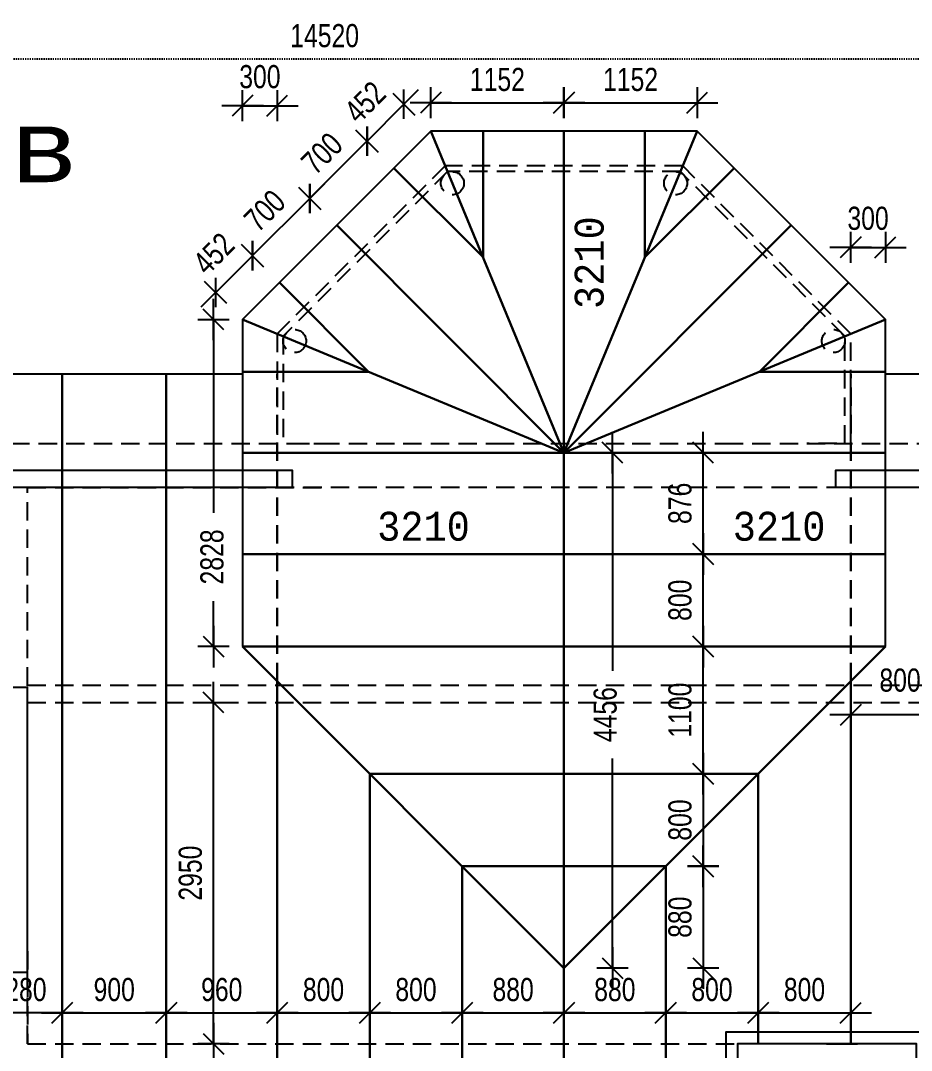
# Model space of a CAD drawing. Extents: x 3578 to 5591, y 95 to 458.
# Drawn here: x 5209.6 to 5286.7, y 199.5 to 288.5 of the extents above; entities that cross this region are included whole.
import ezdxf

# ---------------------------------------------------------------- set-up
doc = ezdxf.new("R2010")
doc.units = 0
doc.header["$MEASUREMENT"] = 0
doc.linetypes.add('HIDDEN2', pattern=[4.7625, 3.175, -1.5875])
doc.layers.get('0').update_dxf_attribs({"linetype": 'CONTINUOUS'})
doc.layers.get('DEFPOINTS').update_dxf_attribs({"linetype": 'CONTINUOUS'})
doc.layers.add('Chata', color=7, linetype='CONTINUOUS')
doc.styles.add('RUSS', font='russ', dxfattribs={"width": 0.8})
doc.styles.get("Standard").update_dxf_attribs({"font": 'cour.ttf'})
doc.dimstyles.new('Text 2mm', dxfattribs={"dimtxt": 2, "dimasz": 0.09, "dimexe": 0, "dimexo": 0, "dimgap": 1, "dimtad": 1, "dimdec": 0, "dimlfac": 100, "dimzin": 0, "dimdsep": 46, "dimtxsty": 'RUSS', "dimblk": 'A8MITTA', "dimcen": 3, "dimse1": 1, "dimse2": 1, "dimclrd": 6, "dimclrt": 6, "dimadec": 0, "dimazin": 0, "dimtp": 6, "dimtm": 6, "dimtfac": 1, "dimtdec": 0, "dimtofl": 0, "dimtmove": 2, "dimatfit": 3, "dimldrblk": 'A8MITTA', "dimfxl": 1, "dimtolj": 1, "dimtzin": 0, "dimarcsym": 0})

# ---------------------------------------------------------------- blocks, each defined once
blk = doc.blocks.new('A8MITTA', base_point=(3180, 3140))
for p, q in [((3170, 3130), (3190, 3150)), ((3180, 3155), (3180, 3125)), ((3160, 3140), (3200, 3140))]:
    blk.add_line(p, q)
blk = doc.blocks.new('*D675')
at = {"layer": 'Chata', "color": 6, "linetype": 'HIDDEN2', "lineweight": -2, "ltscale": 0.01, "transparency": 16777216}
blk.add_line((5163.399, 285.172), (5308.419, 285.172), dxfattribs=at)
at = {"layer": 'DEFPOINTS', "color": 0, "linetype": 'HIDDEN2', "ltscale": 0.01, "transparency": 16777216}
for p in [(5308.509, 285.172), (5163.309, 251.928), (5308.509, 251.928)]:
    blk.add_point(p, dxfattribs=at)
at = {"layer": 'Chata', "color": 6, "linetype": 'HIDDEN2', "lineweight": -2, "ltscale": 0.01, "transparency": 16777216, "xscale": 0.09, "yscale": 0.09, "zscale": 0.09, "rotation": 180}
blk.add_blockref('A8MITTA', (5163.309, 285.172), dxfattribs=at)
at = {"layer": 'Chata', "color": 6, "linetype": 'HIDDEN2', "lineweight": -2, "ltscale": 0.01, "transparency": 16777216, "xscale": 0.09, "yscale": 0.09, "zscale": 0.09}
blk.add_blockref('A8MITTA', (5308.509, 285.172), dxfattribs=at)
at = {"layer": 'Chata', "color": 6, "linetype": 'HIDDEN2', "ltscale": 0.01, "transparency": 16777216, "insert": (5235.909, 287.172), "char_height": 2, "attachment_point": 5, "style": 'RUSS'}
blk.add_mtext('\\A1;14520', dxfattribs=at)
blk = doc.blocks.new('*D677')
at = {"layer": 'Chata', "color": 6, "linetype": 'HIDDEN2', "lineweight": -2, "ltscale": 0.01, "transparency": 16777216}
blk.add_line((5145.711, 252.018), (5145.711, 275.838), dxfattribs=at)
at = {"layer": 'DEFPOINTS', "color": 0, "linetype": 'HIDDEN2', "ltscale": 0.01, "transparency": 16777216}
for p in [(5145.711, 275.928), (5246.337, 275.928), (5231.809, 251.928)]:
    blk.add_point(p, dxfattribs=at)
at = {"layer": 'Chata', "color": 6, "linetype": 'HIDDEN2', "lineweight": -2, "ltscale": 0.01, "transparency": 16777216, "xscale": 0.09, "yscale": 0.09, "zscale": 0.09}
for p, rotation in [((5145.711, 275.928), 90), ((5145.711, 251.928), 270)]:
    blk.add_blockref('A8MITTA', p, dxfattribs=dict(at, rotation=rotation))
at = {"layer": 'Chata', "color": 6, "linetype": 'HIDDEN2', "ltscale": 0.01, "transparency": 16777216, "insert": (5143.711, 263.928), "char_height": 2, "attachment_point": 5, "rotation": 90, "style": 'RUSS'}
blk.add_mtext('\\A1;2400', dxfattribs=at)
blk = doc.blocks.new('*D687')
at = {"color": 6, "lineweight": -2, "ltscale": 0.01, "transparency": 16777216}
blk.add_line((5293.499, 276.018), (5293.499, 278.838), dxfattribs=at)
at = {"layer": 'DEFPOINTS', "color": 0, "ltscale": 0.01, "transparency": 16777216}
for p in [(5268.124, 278.928), (5293.499, 278.928), (5266.882, 275.928)]:
    blk.add_point(p, dxfattribs=at)
at = {"color": 6, "lineweight": -2, "ltscale": 0.01, "transparency": 16777216, "xscale": 0.09, "yscale": 0.09, "zscale": 0.09}
for p, rotation in [((5293.499, 278.928), 90), ((5293.499, 275.928), 270)]:
    blk.add_blockref('A8MITTA', p, dxfattribs=dict(at, rotation=rotation))
at = {"color": 6, "ltscale": 0.01, "transparency": 16777216, "insert": (5297.999, 277.428), "char_height": 2, "attachment_point": 5, "rotation": 90, "style": 'RUSS'}
blk.add_mtext('\\A1;300', dxfattribs=at)
blk = doc.blocks.new('*D688')
at = {"color": 6, "lineweight": -2, "ltscale": 0.01, "transparency": 16777216}
blk.add_line((5293.499, 252.018), (5293.499, 275.838), dxfattribs=at)
at = {"layer": 'DEFPOINTS', "color": 0, "ltscale": 0.01, "transparency": 16777216}
for p in [(5266.882, 275.928), (5293.499, 275.928), (5281.409, 251.928)]:
    blk.add_point(p, dxfattribs=at)
at = {"color": 6, "lineweight": -2, "ltscale": 0.01, "transparency": 16777216, "xscale": 0.09, "yscale": 0.09, "zscale": 0.09}
for p, rotation in [((5293.499, 275.928), 90), ((5293.499, 251.928), 270)]:
    blk.add_blockref('A8MITTA', p, dxfattribs=dict(at, rotation=rotation))
at = {"color": 6, "ltscale": 0.01, "transparency": 16777216, "insert": (5291.499, 263.928), "char_height": 2, "attachment_point": 5, "rotation": 90, "style": 'RUSS'}
blk.add_mtext('\\A1;2400', dxfattribs=at)
blk = doc.blocks.new('*D689')
at = {"color": 6, "lineweight": -2, "ltscale": 0.01, "transparency": 16777216}
blk.add_line((5228.899, 281.126), (5231.719, 281.126), dxfattribs=at)
at = {"layer": 'DEFPOINTS', "color": 0, "ltscale": 0.01, "transparency": 16777216}
for p in [(5231.809, 281.126), (5228.809, 262.643), (5231.809, 261.4)]:
    blk.add_point(p, dxfattribs=at)
at = {"color": 6, "lineweight": -2, "ltscale": 0.01, "transparency": 16777216, "xscale": 0.09, "yscale": 0.09, "zscale": 0.09, "rotation": 180}
blk.add_blockref('A8MITTA', (5228.809, 281.126), dxfattribs=at)
at = {"color": 6, "lineweight": -2, "ltscale": 0.01, "transparency": 16777216, "xscale": 0.09, "yscale": 0.09, "zscale": 0.09}
blk.add_blockref('A8MITTA', (5231.809, 281.126), dxfattribs=at)
at = {"color": 6, "ltscale": 0.01, "transparency": 16777216, "insert": (5230.309, 283.626), "char_height": 2, "attachment_point": 5, "style": 'RUSS'}
blk.add_mtext('\\A1;300', dxfattribs=at)
blk = doc.blocks.new('*D690')
at = {"color": 6, "lineweight": -2, "ltscale": 0.01, "transparency": 16777216}
blk.add_line((5281.499, 268.879), (5284.319, 268.879), dxfattribs=at)
at = {"layer": 'DEFPOINTS', "color": 0, "ltscale": 0.01, "transparency": 16777216}
for p in [(5284.409, 268.879), (5281.409, 251.928), (5284.409, 251.928)]:
    blk.add_point(p, dxfattribs=at)
at = {"color": 6, "lineweight": -2, "ltscale": 0.01, "transparency": 16777216, "xscale": 0.09, "yscale": 0.09, "zscale": 0.09, "rotation": 180}
blk.add_blockref('A8MITTA', (5281.409, 268.879), dxfattribs=at)
at = {"color": 6, "lineweight": -2, "ltscale": 0.01, "transparency": 16777216, "xscale": 0.09, "yscale": 0.09, "zscale": 0.09}
blk.add_blockref('A8MITTA', (5284.409, 268.879), dxfattribs=at)
at = {"color": 6, "ltscale": 0.01, "transparency": 16777216, "insert": (5282.909, 271.379), "char_height": 2, "attachment_point": 5, "style": 'RUSS'}
blk.add_mtext('\\A1;300', dxfattribs=at)
blk = doc.blocks.new('*D719')
at = {"color": 6, "lineweight": -2, "ltscale": 0.01, "transparency": 16777216}
blk.add_line((5213.299, 202.702), (5222.119, 202.702), dxfattribs=at)
at = {"layer": 'DEFPOINTS', "color": 0, "ltscale": 0.01, "transparency": 16777216}
for p in [(5222.209, 202.702), (5213.209, 200.028), (5222.209, 200.028)]:
    blk.add_point(p, dxfattribs=at)
at = {"color": 6, "lineweight": -2, "ltscale": 0.01, "transparency": 16777216, "xscale": 0.09, "yscale": 0.09, "zscale": 0.09, "rotation": 180}
blk.add_blockref('A8MITTA', (5213.209, 202.702), dxfattribs=at)
at = {"color": 6, "lineweight": -2, "ltscale": 0.01, "transparency": 16777216, "xscale": 0.09, "yscale": 0.09, "zscale": 0.09}
blk.add_blockref('A8MITTA', (5222.209, 202.702), dxfattribs=at)
at = {"color": 6, "ltscale": 0.01, "transparency": 16777216, "insert": (5217.709, 204.702), "char_height": 2, "attachment_point": 5, "style": 'RUSS'}
blk.add_mtext('\\A1;900', dxfattribs=at)
blk = doc.blocks.new('*D720')
at = {"color": 6, "lineweight": -2, "ltscale": 0.01, "transparency": 16777216}
blk.add_line((5222.299, 202.702), (5231.719, 202.702), dxfattribs=at)
at = {"layer": 'DEFPOINTS', "color": 0, "ltscale": 0.01, "transparency": 16777216}
for p in [(5231.809, 202.702), (5222.209, 200.028), (5231.809, 200.028)]:
    blk.add_point(p, dxfattribs=at)
at = {"color": 6, "lineweight": -2, "ltscale": 0.01, "transparency": 16777216, "xscale": 0.09, "yscale": 0.09, "zscale": 0.09, "rotation": 180}
blk.add_blockref('A8MITTA', (5222.209, 202.702), dxfattribs=at)
at = {"color": 6, "lineweight": -2, "ltscale": 0.01, "transparency": 16777216, "xscale": 0.09, "yscale": 0.09, "zscale": 0.09}
blk.add_blockref('A8MITTA', (5231.809, 202.702), dxfattribs=at)
at = {"color": 6, "ltscale": 0.01, "transparency": 16777216, "insert": (5227.009, 204.702), "char_height": 2, "attachment_point": 5, "style": 'RUSS'}
blk.add_mtext('\\A1;960', dxfattribs=at)
blk = doc.blocks.new('*D721')
at = {"color": 6, "lineweight": -2, "ltscale": 0.01, "transparency": 16777216}
blk.add_line((5231.899, 202.702), (5239.719, 202.702), dxfattribs=at)
at = {"layer": 'DEFPOINTS', "color": 0, "ltscale": 0.01, "transparency": 16777216}
for p in [(5239.809, 202.702), (5231.809, 200.028), (5239.809, 200.028)]:
    blk.add_point(p, dxfattribs=at)
at = {"color": 6, "lineweight": -2, "ltscale": 0.01, "transparency": 16777216, "xscale": 0.09, "yscale": 0.09, "zscale": 0.09, "rotation": 180}
blk.add_blockref('A8MITTA', (5231.809, 202.702), dxfattribs=at)
at = {"color": 6, "lineweight": -2, "ltscale": 0.01, "transparency": 16777216, "xscale": 0.09, "yscale": 0.09, "zscale": 0.09}
blk.add_blockref('A8MITTA', (5239.809, 202.702), dxfattribs=at)
at = {"color": 6, "ltscale": 0.01, "transparency": 16777216, "insert": (5235.809, 204.702), "char_height": 2, "attachment_point": 5, "style": 'RUSS'}
blk.add_mtext('\\A1;800', dxfattribs=at)
blk = doc.blocks.new('*D722')
at = {"color": 6, "lineweight": -2, "ltscale": 0.01, "transparency": 16777216}
blk.add_line((5239.899, 202.702), (5247.719, 202.702), dxfattribs=at)
at = {"layer": 'DEFPOINTS', "color": 0, "ltscale": 0.01, "transparency": 16777216}
for p in [(5247.809, 202.702), (5239.809, 200.028), (5247.809, 200.028)]:
    blk.add_point(p, dxfattribs=at)
at = {"color": 6, "lineweight": -2, "ltscale": 0.01, "transparency": 16777216, "xscale": 0.09, "yscale": 0.09, "zscale": 0.09, "rotation": 180}
blk.add_blockref('A8MITTA', (5239.809, 202.702), dxfattribs=at)
at = {"color": 6, "lineweight": -2, "ltscale": 0.01, "transparency": 16777216, "xscale": 0.09, "yscale": 0.09, "zscale": 0.09}
blk.add_blockref('A8MITTA', (5247.809, 202.702), dxfattribs=at)
at = {"color": 6, "ltscale": 0.01, "transparency": 16777216, "insert": (5243.809, 204.702), "char_height": 2, "attachment_point": 5, "style": 'RUSS'}
blk.add_mtext('\\A1;800', dxfattribs=at)
blk = doc.blocks.new('*D723')
at = {"color": 6, "lineweight": -2, "ltscale": 0.01, "transparency": 16777216}
blk.add_line((5247.899, 202.702), (5256.519, 202.702), dxfattribs=at)
at = {"layer": 'DEFPOINTS', "color": 0, "ltscale": 0.01, "transparency": 16777216}
for p in [(5256.609, 202.702), (5247.809, 200.028), (5256.609, 200.028)]:
    blk.add_point(p, dxfattribs=at)
at = {"color": 6, "lineweight": -2, "ltscale": 0.01, "transparency": 16777216, "xscale": 0.09, "yscale": 0.09, "zscale": 0.09, "rotation": 180}
blk.add_blockref('A8MITTA', (5247.809, 202.702), dxfattribs=at)
at = {"color": 6, "lineweight": -2, "ltscale": 0.01, "transparency": 16777216, "xscale": 0.09, "yscale": 0.09, "zscale": 0.09}
blk.add_blockref('A8MITTA', (5256.609, 202.702), dxfattribs=at)
at = {"color": 6, "ltscale": 0.01, "transparency": 16777216, "insert": (5252.209, 204.702), "char_height": 2, "attachment_point": 5, "style": 'RUSS'}
blk.add_mtext('\\A1;880', dxfattribs=at)
blk = doc.blocks.new('*D724')
at = {"color": 6, "lineweight": -2, "ltscale": 0.01, "transparency": 16777216}
blk.add_line((5256.699, 202.702), (5265.319, 202.702), dxfattribs=at)
at = {"layer": 'DEFPOINTS', "color": 0, "ltscale": 0.01, "transparency": 16777216}
for p in [(5265.409, 202.702), (5256.609, 200.028), (5265.409, 200.028)]:
    blk.add_point(p, dxfattribs=at)
at = {"color": 6, "lineweight": -2, "ltscale": 0.01, "transparency": 16777216, "xscale": 0.09, "yscale": 0.09, "zscale": 0.09, "rotation": 180}
blk.add_blockref('A8MITTA', (5256.609, 202.702), dxfattribs=at)
at = {"color": 6, "lineweight": -2, "ltscale": 0.01, "transparency": 16777216, "xscale": 0.09, "yscale": 0.09, "zscale": 0.09}
blk.add_blockref('A8MITTA', (5265.409, 202.702), dxfattribs=at)
at = {"color": 6, "ltscale": 0.01, "transparency": 16777216, "insert": (5261.009, 204.702), "char_height": 2, "attachment_point": 5, "style": 'RUSS'}
blk.add_mtext('\\A1;880', dxfattribs=at)
blk = doc.blocks.new('*D725')
at = {"color": 6, "lineweight": -2, "ltscale": 0.01, "transparency": 16777216}
blk.add_line((5265.499, 202.702), (5273.319, 202.702), dxfattribs=at)
at = {"layer": 'DEFPOINTS', "color": 0, "ltscale": 0.01, "transparency": 16777216}
for p in [(5273.409, 202.702), (5265.409, 200.028), (5273.409, 200.028)]:
    blk.add_point(p, dxfattribs=at)
at = {"color": 6, "lineweight": -2, "ltscale": 0.01, "transparency": 16777216, "xscale": 0.09, "yscale": 0.09, "zscale": 0.09, "rotation": 180}
blk.add_blockref('A8MITTA', (5265.409, 202.702), dxfattribs=at)
at = {"color": 6, "lineweight": -2, "ltscale": 0.01, "transparency": 16777216, "xscale": 0.09, "yscale": 0.09, "zscale": 0.09}
blk.add_blockref('A8MITTA', (5273.409, 202.702), dxfattribs=at)
at = {"color": 6, "ltscale": 0.01, "transparency": 16777216, "insert": (5269.409, 204.702), "char_height": 2, "attachment_point": 5, "style": 'RUSS'}
blk.add_mtext('\\A1;800', dxfattribs=at)
blk = doc.blocks.new('*D726')
at = {"color": 6, "lineweight": -2, "ltscale": 0.01, "transparency": 16777216}
blk.add_line((5273.499, 202.702), (5281.319, 202.702), dxfattribs=at)
at = {"layer": 'DEFPOINTS', "color": 0, "ltscale": 0.01, "transparency": 16777216}
for p in [(5281.409, 202.702), (5273.409, 200.028), (5281.409, 200.028)]:
    blk.add_point(p, dxfattribs=at)
at = {"color": 6, "lineweight": -2, "ltscale": 0.01, "transparency": 16777216, "xscale": 0.09, "yscale": 0.09, "zscale": 0.09, "rotation": 180}
blk.add_blockref('A8MITTA', (5273.409, 202.702), dxfattribs=at)
at = {"color": 6, "lineweight": -2, "ltscale": 0.01, "transparency": 16777216, "xscale": 0.09, "yscale": 0.09, "zscale": 0.09}
blk.add_blockref('A8MITTA', (5281.409, 202.702), dxfattribs=at)
at = {"color": 6, "ltscale": 0.01, "transparency": 16777216, "insert": (5277.409, 204.702), "char_height": 2, "attachment_point": 5, "style": 'RUSS'}
blk.add_mtext('\\A1;800', dxfattribs=at)
blk = doc.blocks.new('*D730')
at = {"color": 6, "lineweight": -2, "ltscale": 0.01, "transparency": 16777216}
blk.add_line((5289.319, 228.453), (5281.499, 228.453), dxfattribs=at)
at = {"layer": 'DEFPOINTS', "color": 0, "ltscale": 0.01, "transparency": 16777216}
for p in [(5281.409, 257.928), (5289.409, 257.928), (5281.409, 228.453)]:
    blk.add_point(p, dxfattribs=at)
at = {"color": 6, "lineweight": -2, "ltscale": 0.01, "transparency": 16777216, "xscale": 0.09, "yscale": 0.09, "zscale": 0.09, "rotation": 180}
blk.add_blockref('A8MITTA', (5281.409, 228.453), dxfattribs=at)
at = {"color": 6, "lineweight": -2, "ltscale": 0.01, "transparency": 16777216, "xscale": 0.09, "yscale": 0.09, "zscale": 0.09}
blk.add_blockref('A8MITTA', (5289.409, 228.453), dxfattribs=at)
at = {"color": 6, "ltscale": 0.01, "transparency": 16777216, "insert": (5285.677, 231.453), "char_height": 2, "attachment_point": 5, "style": 'RUSS'}
blk.add_mtext('\\A1;800', dxfattribs=at)
blk = doc.blocks.new('*D737')
at = {"color": 6, "lineweight": -2, "ltscale": 0.01, "transparency": 16777216}
blk.add_line((5213.119, 202.702), (5200.499, 202.702), dxfattribs=at)
at = {"layer": 'DEFPOINTS', "color": 0, "ltscale": 0.01, "transparency": 16777216}
for p in [(5200.409, 202.702), (5200.409, 198.128), (5213.209, 198.128)]:
    blk.add_point(p, dxfattribs=at)
at = {"color": 6, "lineweight": -2, "ltscale": 0.01, "transparency": 16777216, "xscale": 0.09, "yscale": 0.09, "zscale": 0.09, "rotation": 180}
blk.add_blockref('A8MITTA', (5200.409, 202.702), dxfattribs=at)
at = {"color": 6, "lineweight": -2, "ltscale": 0.01, "transparency": 16777216, "xscale": 0.09, "yscale": 0.09, "zscale": 0.09}
blk.add_blockref('A8MITTA', (5213.209, 202.702), dxfattribs=at)
at = {"color": 6, "ltscale": 0.01, "transparency": 16777216, "insert": (5209.476, 204.702), "char_height": 2, "attachment_point": 5, "style": 'RUSS'}
blk.add_mtext('\\A1;1280', dxfattribs=at)
blk = doc.blocks.new('*D740')
at = {"color": 6, "lineweight": -2, "ltscale": 0.01, "transparency": 16777216}
blk.add_line((5239.51, 277.999), (5234.687, 273.177), dxfattribs=at)
at = {"layer": 'DEFPOINTS', "color": 0, "ltscale": 0.01, "transparency": 16777216}
for p in [(5241.901, 275.735), (5234.624, 273.113), (5236.952, 270.785)]:
    blk.add_point(p, dxfattribs=at)
at = {"color": 6, "lineweight": -2, "ltscale": 0.01, "transparency": 16777216, "xscale": 0.09, "yscale": 0.09, "zscale": 0.09}
for p, rotation in [((5239.573, 278.063), 45.000000000002), ((5234.624, 273.113), 225.000000000002)]:
    blk.add_blockref('A8MITTA', p, dxfattribs=dict(at, rotation=rotation))
at = {"color": 6, "ltscale": 0.01, "transparency": 16777216, "insert": (5235.684, 277.002), "char_height": 2, "attachment_point": 5, "rotation": 45, "style": 'RUSS'}
blk.add_mtext('\\A1;700', dxfattribs=at)
blk = doc.blocks.new('*D741')
at = {"color": 6, "lineweight": -2, "ltscale": 0.01, "transparency": 16777216}
blk.add_line((5234.56, 273.05), (5229.738, 268.227), dxfattribs=at)
at = {"layer": 'DEFPOINTS', "color": 0, "ltscale": 0.01, "transparency": 16777216}
for p in [(5236.952, 270.785), (5229.674, 268.164), (5232.002, 265.836)]:
    blk.add_point(p, dxfattribs=at)
at = {"color": 6, "lineweight": -2, "ltscale": 0.01, "transparency": 16777216, "xscale": 0.09, "yscale": 0.09, "zscale": 0.09}
for p, rotation in [((5234.624, 273.113), 45), ((5229.674, 268.164), 225)]:
    blk.add_blockref('A8MITTA', p, dxfattribs=dict(at, rotation=rotation))
at = {"color": 6, "ltscale": 0.01, "transparency": 16777216, "insert": (5230.735, 272.053), "char_height": 2, "attachment_point": 5, "rotation": 45, "style": 'RUSS'}
blk.add_mtext('\\A1;700', dxfattribs=at)
blk = doc.blocks.new('*D742')
at = {"color": 6, "lineweight": -2, "ltscale": 0.01, "transparency": 16777216}
blk.add_line((5229.61, 268.1), (5226.545, 265.034), dxfattribs=at)
at = {"layer": 'DEFPOINTS', "color": 0, "ltscale": 0.01, "transparency": 16777216}
for p in [(5232.002, 265.836), (5226.481, 264.971), (5228.809, 262.643)]:
    blk.add_point(p, dxfattribs=at)
at = {"color": 6, "lineweight": -2, "ltscale": 0.01, "transparency": 16777216, "xscale": 0.09, "yscale": 0.09, "zscale": 0.09}
for p, rotation in [((5229.674, 268.164), 45.00000000000152), ((5226.481, 264.971), 225.0000000000015)]:
    blk.add_blockref('A8MITTA', p, dxfattribs=dict(at, rotation=rotation))
at = {"color": 6, "ltscale": 0.01, "transparency": 16777216, "insert": (5226.31, 268.335), "char_height": 2, "attachment_point": 5, "rotation": 45, "style": 'RUSS'}
blk.add_mtext('\\A1;452', dxfattribs=at)
blk = doc.blocks.new('*D743')
at = {"color": 6, "lineweight": -2, "ltscale": 0.01, "transparency": 16777216}
blk.add_line((5239.637, 278.127), (5242.702, 281.192), dxfattribs=at)
at = {"layer": 'DEFPOINTS', "color": 0, "ltscale": 0.01, "transparency": 16777216}
for p in [(5242.766, 281.256), (5245.094, 278.928), (5241.901, 275.735)]:
    blk.add_point(p, dxfattribs=at)
at = {"color": 6, "lineweight": -2, "ltscale": 0.01, "transparency": 16777216, "xscale": 0.09, "yscale": 0.09, "zscale": 0.09}
for p, rotation in [((5242.766, 281.256), 44.9999999999995), ((5239.573, 278.063), 224.9999999999995)]:
    blk.add_blockref('A8MITTA', p, dxfattribs=dict(at, rotation=rotation))
at = {"color": 6, "ltscale": 0.01, "transparency": 16777216, "insert": (5239.402, 281.427), "char_height": 2, "attachment_point": 5, "rotation": 45, "style": 'RUSS'}
blk.add_mtext('\\A1;452', dxfattribs=at)
blk = doc.blocks.new('*D744')
at = {"color": 6, "lineweight": -2, "ltscale": 0.01, "transparency": 16777216}
blk.add_line((5245.184, 281.385), (5256.519, 281.385), dxfattribs=at)
at = {"layer": 'DEFPOINTS', "color": 0, "ltscale": 0.01, "transparency": 16777216}
for p in [(5256.609, 281.385), (5245.094, 278.928), (5256.609, 278.928)]:
    blk.add_point(p, dxfattribs=at)
at = {"color": 6, "lineweight": -2, "ltscale": 0.01, "transparency": 16777216, "xscale": 0.09, "yscale": 0.09, "zscale": 0.09, "rotation": 180}
blk.add_blockref('A8MITTA', (5245.094, 281.385), dxfattribs=at)
at = {"color": 6, "lineweight": -2, "ltscale": 0.01, "transparency": 16777216, "xscale": 0.09, "yscale": 0.09, "zscale": 0.09}
blk.add_blockref('A8MITTA', (5256.609, 281.385), dxfattribs=at)
at = {"color": 6, "ltscale": 0.01, "transparency": 16777216, "insert": (5250.852, 283.385), "char_height": 2, "attachment_point": 5, "style": 'RUSS'}
blk.add_mtext('\\A1;1152', dxfattribs=at)
blk = doc.blocks.new('*D745')
at = {"color": 6, "lineweight": -2, "ltscale": 0.01, "transparency": 16777216}
blk.add_line((5256.699, 281.385), (5268.034, 281.385), dxfattribs=at)
at = {"layer": 'DEFPOINTS', "color": 0, "ltscale": 0.01, "transparency": 16777216}
for p in [(5268.124, 281.385), (5256.609, 278.928), (5268.124, 278.928)]:
    blk.add_point(p, dxfattribs=at)
at = {"color": 6, "lineweight": -2, "ltscale": 0.01, "transparency": 16777216, "xscale": 0.09, "yscale": 0.09, "zscale": 0.09, "rotation": 180}
blk.add_blockref('A8MITTA', (5256.609, 281.385), dxfattribs=at)
at = {"color": 6, "lineweight": -2, "ltscale": 0.01, "transparency": 16777216, "xscale": 0.09, "yscale": 0.09, "zscale": 0.09}
blk.add_blockref('A8MITTA', (5268.124, 281.385), dxfattribs=at)
at = {"color": 6, "ltscale": 0.01, "transparency": 16777216, "insert": (5262.367, 283.385), "char_height": 2, "attachment_point": 5, "style": 'RUSS'}
blk.add_mtext('\\A1;1152', dxfattribs=at)
blk = doc.blocks.new('*D747')
at = {"color": 6, "lineweight": -2, "ltscale": 0.01, "transparency": 16777216}
for p, q in [((5260.812, 251.038), (5260.812, 232.263)), ((5260.812, 206.658), (5260.812, 224.701))]:
    blk.add_line(p, q, dxfattribs=at)
at = {"layer": 'DEFPOINTS', "color": 0, "ltscale": 0.01, "transparency": 16777216}
for p in [(5256.609, 251.128), (5256.609, 206.568), (5260.812, 206.568)]:
    blk.add_point(p, dxfattribs=at)
at = {"color": 6, "lineweight": -2, "ltscale": 0.01, "transparency": 16777216, "xscale": 0.09, "yscale": 0.09, "zscale": 0.09}
for p, rotation in [((5260.812, 251.128), 90), ((5260.812, 206.568), 270)]:
    blk.add_blockref('A8MITTA', p, dxfattribs=dict(at, rotation=rotation))
at = {"color": 6, "ltscale": 0.01, "transparency": 16777216, "insert": (5260.178, 228.482), "char_height": 2, "attachment_point": 5, "rotation": 90, "style": 'RUSS'}
blk.add_mtext('\\A1;4456', dxfattribs=at)
blk = doc.blocks.new('*D748')
at = {"color": 6, "lineweight": -2, "ltscale": 0.01, "transparency": 16777216}
for p, q in [((5226.3, 262.553), (5226.3, 245.936)), ((5226.3, 234.458), (5226.3, 238.298))]:
    blk.add_line(p, q, dxfattribs=at)
at = {"layer": 'DEFPOINTS', "color": 0, "ltscale": 0.01, "transparency": 16777216}
for p in [(5228.809, 262.643), (5226.3, 234.368), (5228.809, 234.368)]:
    blk.add_point(p, dxfattribs=at)
at = {"color": 6, "lineweight": -2, "ltscale": 0.01, "transparency": 16777216, "xscale": 0.09, "yscale": 0.09, "zscale": 0.09}
for p, rotation in [((5226.3, 262.643), 90), ((5226.3, 234.368), 270)]:
    blk.add_blockref('A8MITTA', p, dxfattribs=dict(at, rotation=rotation))
at = {"color": 6, "ltscale": 0.01, "transparency": 16777216, "insert": (5226.17, 242.117), "char_height": 2, "attachment_point": 5, "rotation": 90, "style": 'RUSS'}
blk.add_mtext('\\A1;2828', dxfattribs=at)
blk = doc.blocks.new('*D749')
at = {"color": 6, "lineweight": -2, "ltscale": 0.01, "transparency": 16777216}
blk.add_line((5268.652, 223.458), (5268.652, 234.278), dxfattribs=at)
at = {"layer": 'DEFPOINTS', "color": 0, "ltscale": 0.01, "transparency": 16777216}
for p in [(5268.652, 234.368), (5284.409, 234.368), (5273.409, 223.368)]:
    blk.add_point(p, dxfattribs=at)
at = {"color": 6, "lineweight": -2, "ltscale": 0.01, "transparency": 16777216, "xscale": 0.09, "yscale": 0.09, "zscale": 0.09}
for p, rotation in [((5268.652, 234.368), 90), ((5268.652, 223.368), 270)]:
    blk.add_blockref('A8MITTA', p, dxfattribs=dict(at, rotation=rotation))
at = {"color": 6, "ltscale": 0.01, "transparency": 16777216, "insert": (5266.652, 228.868), "char_height": 2, "attachment_point": 5, "rotation": 90, "style": 'RUSS'}
blk.add_mtext('\\A1;1100', dxfattribs=at)
blk = doc.blocks.new('*D750')
at = {"color": 6, "lineweight": -2, "ltscale": 0.01, "transparency": 16777216}
blk.add_line((5268.652, 223.278), (5268.652, 215.458), dxfattribs=at)
at = {"layer": 'DEFPOINTS', "color": 0, "ltscale": 0.01, "transparency": 16777216}
for p in [(5273.409, 223.368), (5265.409, 215.368), (5268.652, 215.368)]:
    blk.add_point(p, dxfattribs=at)
at = {"color": 6, "lineweight": -2, "ltscale": 0.01, "transparency": 16777216, "xscale": 0.09, "yscale": 0.09, "zscale": 0.09}
for p, rotation in [((5268.652, 223.368), 90), ((5268.652, 215.368), 270)]:
    blk.add_blockref('A8MITTA', p, dxfattribs=dict(at, rotation=rotation))
at = {"color": 6, "ltscale": 0.01, "transparency": 16777216, "insert": (5266.652, 219.368), "char_height": 2, "attachment_point": 5, "rotation": 90, "style": 'RUSS'}
blk.add_mtext('\\A1;800', dxfattribs=at)
blk = doc.blocks.new('*D751')
at = {"color": 6, "lineweight": -2, "ltscale": 0.01, "transparency": 16777216}
blk.add_line((5268.652, 215.278), (5268.652, 206.658), dxfattribs=at)
at = {"layer": 'DEFPOINTS', "color": 0, "ltscale": 0.01, "transparency": 16777216}
for p in [(5256.609, 215.368), (5256.609, 206.568), (5268.652, 206.568)]:
    blk.add_point(p, dxfattribs=at)
at = {"color": 6, "lineweight": -2, "ltscale": 0.01, "transparency": 16777216, "xscale": 0.09, "yscale": 0.09, "zscale": 0.09}
for p, rotation in [((5268.652, 215.368), 90), ((5268.652, 206.568), 270)]:
    blk.add_blockref('A8MITTA', p, dxfattribs=dict(at, rotation=rotation))
at = {"color": 6, "ltscale": 0.01, "transparency": 16777216, "insert": (5266.652, 210.968), "char_height": 2, "attachment_point": 5, "rotation": 90, "style": 'RUSS'}
blk.add_mtext('\\A1;880', dxfattribs=at)
blk = doc.blocks.new('*D752')
at = {"color": 6, "lineweight": -2, "ltscale": 0.01, "transparency": 16777216}
blk.add_line((5268.652, 234.458), (5268.652, 242.278), dxfattribs=at)
at = {"layer": 'DEFPOINTS', "color": 0, "ltscale": 0.01, "transparency": 16777216}
for p in [(5268.652, 242.368), (5284.409, 242.368), (5284.409, 234.368)]:
    blk.add_point(p, dxfattribs=at)
at = {"color": 6, "lineweight": -2, "ltscale": 0.01, "transparency": 16777216, "xscale": 0.09, "yscale": 0.09, "zscale": 0.09}
for p, rotation in [((5268.652, 242.368), 90), ((5268.652, 234.368), 270)]:
    blk.add_blockref('A8MITTA', p, dxfattribs=dict(at, rotation=rotation))
at = {"color": 6, "ltscale": 0.01, "transparency": 16777216, "insert": (5266.652, 238.368), "char_height": 2, "attachment_point": 5, "rotation": 90, "style": 'RUSS'}
blk.add_mtext('\\A1;800', dxfattribs=at)
blk = doc.blocks.new('*D753')
at = {"color": 6, "lineweight": -2, "ltscale": 0.01, "transparency": 16777216}
blk.add_line((5268.652, 242.458), (5268.652, 251.038), dxfattribs=at)
at = {"layer": 'DEFPOINTS', "color": 0, "ltscale": 0.01, "transparency": 16777216}
for p in [(5268.652, 251.128), (5284.409, 251.128), (5284.409, 242.368)]:
    blk.add_point(p, dxfattribs=at)
at = {"color": 6, "lineweight": -2, "ltscale": 0.01, "transparency": 16777216, "xscale": 0.09, "yscale": 0.09, "zscale": 0.09}
for p, rotation in [((5268.652, 251.128), 90), ((5268.652, 242.368), 270)]:
    blk.add_blockref('A8MITTA', p, dxfattribs=dict(at, rotation=rotation))
at = {"color": 6, "ltscale": 0.01, "transparency": 16777216, "insert": (5266.652, 246.748), "char_height": 2, "attachment_point": 5, "rotation": 90, "style": 'RUSS'}
blk.add_mtext('\\A1;876', dxfattribs=at)
blk = doc.blocks.new('*D767')
at = {"color": 6, "lineweight": -2, "ltscale": 0.01, "transparency": 16777216}
blk.add_line((5226.3, 200.118), (5226.3, 229.438), dxfattribs=at)
at = {"layer": 'DEFPOINTS', "color": 0, "ltscale": 0.01, "transparency": 16777216}
for p in [(5222.209, 229.528), (5226.3, 229.528), (5222.209, 200.028)]:
    blk.add_point(p, dxfattribs=at)
at = {"color": 6, "lineweight": -2, "ltscale": 0.01, "transparency": 16777216, "xscale": 0.09, "yscale": 0.09, "zscale": 0.09}
for p, rotation in [((5226.3, 229.528), 90), ((5226.3, 200.028), 270)]:
    blk.add_blockref('A8MITTA', p, dxfattribs=dict(at, rotation=rotation))
at = {"color": 6, "ltscale": 0.01, "transparency": 16777216, "insert": (5224.3, 214.778), "char_height": 2, "attachment_point": 5, "rotation": 90, "style": 'RUSS'}
blk.add_mtext('\\A1;2950', dxfattribs=at)

msp = doc.modelspace()

# ---------------------------------------------------------------- linework, layer by layer
at = {"lineweight": 30, "ltscale": 0.01}
for p, q in [((5245.094, 278.928), (5256.609, 251.128)), ((5256.609, 251.128), (5268.124, 278.928)), ((5228.809, 262.643), (5256.609, 251.128)), ((5256.609, 251.128), (5284.409, 262.643)), ((5256.609, 251.128), (5256.609, 206.568)), ((5228.809, 234.368), (5256.609, 206.568)), ((5256.609, 206.568), (5284.409, 234.368))]:
    msp.add_line(p, q, dxfattribs=at)
at = {"color": 3, "lineweight": 30, "ltscale": 0.01}
for p, q in [((5249.609, 268.027), (5249.609, 278.928)), ((5256.609, 251.128), (5256.609, 278.928)), ((5263.609, 268.027), (5263.609, 278.928)), ((5249.609, 268.027), (5241.901, 275.735)), ((5263.609, 268.027), (5271.317, 275.735)), ((5256.609, 251.128), (5236.952, 270.785)), ((5256.609, 251.128), (5276.267, 270.785)), ((5239.71, 258.128), (5232.002, 265.836)), ((5273.509, 258.128), (5281.216, 265.836)), ((5213.209, 143.928), (5213.209, 257.928)), ((5222.209, 143.928), (5222.209, 257.928)), ((5239.71, 258.128), (5228.809, 258.128)), ((5273.509, 258.128), (5284.409, 258.128)), ((5256.609, 251.128), (5228.809, 251.128)), ((5256.609, 251.128), (5284.409, 251.128)), ((5228.809, 242.368), (5256.609, 242.368)), ((5284.409, 242.368), (5256.609, 242.368)), ((5228.809, 234.368), (5256.609, 234.368)), ((5284.409, 234.368), (5256.609, 234.368)), ((5231.809, 144.828), (5231.809, 231.368)), ((5281.409, 200.028), (5281.409, 231.368)), ((5239.809, 152.828), (5239.809, 223.368)), ((5239.809, 223.368), (5256.609, 223.368)), ((5273.409, 223.368), (5256.609, 223.368)), ((5273.409, 200.028), (5273.409, 223.368)), ((5247.809, 160.828), (5247.809, 215.368)), ((5247.809, 215.368), (5256.609, 215.368)), ((5265.409, 215.368), (5256.609, 215.368)), ((5265.409, 162.028), (5265.409, 215.368)), ((5256.609, 206.568), (5256.609, 198.128))]:
    msp.add_line(p, q, dxfattribs=at)
at = {"ltscale": 0.01}
for p, q in [((5228.809, 257.928), (5200.409, 257.928)), ((5314.509, 257.928), (5284.409, 257.928))]:
    msp.add_line(p, q, dxfattribs=at)
msp.add_lwpolyline([(5284.409, 234.368), (5284.409, 262.643), (5268.124, 278.928), (5245.094, 278.928), (5228.809, 262.643), (5228.809, 234.368)], dxfattribs=at)
for points in [[(5233.109, 248.128), (5200.409, 248.128), (5200.409, 249.628), (5233.109, 249.628)], [(5314.509, 248.128), (5280.109, 248.128), (5280.109, 249.628), (5314.509, 249.628)], [(5210.209, 206.228), (5210.209, 230.828), (5206.409, 230.828), (5206.409, 206.228)], [(5271.609, 196.228), (5287.109, 196.228), (5287.109, 200.028), (5271.609, 200.028)]]:
    msp.add_lwpolyline(points, close=True, dxfattribs=at)
at = {"color": 3, "ltscale": 0.01}
msp.add_lwpolyline([(5270.609, 195.228), (5288.109, 195.228), (5288.109, 201.028), (5270.609, 201.028)], close=True, dxfattribs=at)
at = {"layer": 'Chata', "color": 3, "linetype": 'HIDDEN2', "lineweight": 30, "ltscale": 0.5}
for p, q in [((5231.809, 231.368), (5231.809, 257.928)), ((5281.409, 231.368), (5281.409, 257.928))]:
    msp.add_line(p, q, dxfattribs=at)
at = {"layer": 'Chata', "color": 1, "linetype": 'HIDDEN2', "ltscale": 0.5}
for p, q in [((5206.409, 251.928), (5235.609, 251.928)), ((5233.009, 251.928), (5235.609, 251.928)), ((5235.609, 251.928), (5242.709, 251.928)), ((5242.709, 251.928), (5250.709, 251.928)), ((5250.709, 251.928), (5262.509, 251.928)), ((5262.509, 251.928), (5270.509, 251.928)), ((5270.509, 251.928), (5277.609, 251.928)), ((5277.609, 251.928), (5308.509, 251.928)), ((5280.209, 251.928), (5277.609, 251.928)), ((5210.209, 248.128), (5235.609, 248.128)), ((5210.209, 200.028), (5210.209, 248.128)), ((5210.209, 248.128), (5216.709, 248.128)), ((5304.709, 248.128), (5231.409, 248.128)), ((5210.209, 231.028), (5314.509, 231.028)), ((5210.209, 229.528), (5314.509, 229.528)), ((5210.209, 208.028), (5210.209, 200.028)), ((5210.209, 208.028), (5210.209, 200.028)), ((5210.209, 200.028), (5271.609, 200.028)), ((5279.309, 200.028), (5282.009, 200.028)), ((5280.539, 200.028), (5282.009, 200.028))]:
    msp.add_line(p, q, dxfattribs=at)
for points in [[(5281.409, 251.928), (5281.409, 261.4), (5266.882, 275.928), (5246.337, 275.928), (5231.809, 261.4), (5231.809, 251.928)], [(5280.909, 251.928), (5280.909, 261.193), (5266.675, 275.428), (5246.544, 275.428), (5232.309, 261.193), (5232.309, 251.928)]]:
    msp.add_lwpolyline(points, dxfattribs=at)
for centre in [(5246.958, 274.428), (5266.26, 274.428), (5233.309, 260.779), (5279.909, 260.779)]:
    msp.add_circle(centre, 1, dxfattribs=at)

# ---------------------------------------------------------------- texts
at = {"layer": 'Chata'}
msp.add_text('План крокв', height=6, dxfattribs=at).set_placement((5154.536, 274.515))
at = {"layer": 'Chata', "width": 0.8}
msp.add_text('3210', height=2.5, rotation=90, dxfattribs=at).set_placement((5260.041, 263.549))
for p in [(5240.452, 243.518), (5271.205, 243.518)]:
    msp.add_text('3210', height=2.5, dxfattribs=at).set_placement(p)

# ---------------------------------------------------------------- dimensions: what is measured, and where the dimension line sits
at = {"ltscale": 0.01}
for base, p1, p2, picture, middle in [((5231.809, 281.126), (5228.809, 262.643), (5231.809, 261.4), '*D689', (5230.309, 283.626)), ((5256.6091, 281.3855), (5245.094, 278.9278), (5256.6091, 278.9278), '*D744', (5250.8516, 283.3855)), ((5268.1243, 281.3855), (5256.6091, 278.9278), (5268.1243, 278.9278), '*D745', (5262.3667, 283.3855)), ((5284.409, 268.879), (5281.409, 251.928), (5284.409, 251.928), '*D690', (5282.909, 271.379)), ((5222.209, 202.702), (5213.209, 200.028), (5222.209, 200.028), '*D719', (5217.709, 204.702)), ((5231.809, 202.702), (5222.209, 200.028), (5231.809, 200.028), '*D720', (5227.009, 204.702)), ((5239.809, 202.702), (5231.809, 200.028), (5239.809, 200.028), '*D721', (5235.809, 204.702)), ((5247.809, 202.702), (5239.809, 200.028), (5247.809, 200.028), '*D722', (5243.809, 204.702)), ((5256.609, 202.702), (5247.809, 200.028), (5256.609, 200.028), '*D723', (5252.209, 204.702)), ((5265.409, 202.702), (5256.609, 200.028), (5265.409, 200.028), '*D724', (5261.009, 204.702)), ((5273.409, 202.702), (5265.409, 200.028), (5273.409, 200.028), '*D725', (5269.409, 204.702)), ((5281.409, 202.702), (5273.409, 200.028), (5281.409, 200.028), '*D726', (5277.409, 204.702))]:
    dim = msp.add_linear_dim(base=base, p1=p1, p2=p2, dimstyle='Text 2mm', dxfattribs=at)
    dim.commit()
    dim.dimension.update_dxf_attribs({"geometry": picture, "text_midpoint": middle})
for p1, p2, distance, picture, middle in [((5241.901, 275.735), (5245.094, 278.928), 3.292, '*D743', (5239.402, 281.427)), ((5241.901, 275.735), (5236.952, 270.785), -3.292, '*D740', (5235.684, 277.002)), ((5236.952, 270.785), (5232.002, 265.836), -3.292, '*D741', (5230.735, 272.053)), ((5232.002, 265.836), (5228.809, 262.643), -3.292, '*D742', (5226.31, 268.335))]:
    dim = msp.add_aligned_dim(p1=p1, p2=p2, distance=distance, dimstyle='Text 2mm', dxfattribs=at)
    dim.commit()
    dim.dimension.update_dxf_attribs({"geometry": picture, "text_midpoint": middle})
for base, p1, p2, picture, middle in [((5293.499, 278.928), (5266.882, 275.928), (5268.124, 278.928), '*D687', (5297.999, 277.428)), ((5293.499, 275.928), (5281.409, 251.928), (5266.882, 275.928), '*D688', (5291.499, 263.928)), ((5268.652, 251.128), (5284.409, 242.368), (5284.409, 251.128), '*D753', (5266.652, 246.748)), ((5268.652, 242.368), (5284.409, 234.368), (5284.409, 242.368), '*D752', (5266.652, 238.368)), ((5268.652, 234.368), (5273.409, 223.368), (5284.409, 234.368), '*D749', (5266.652, 228.868)), ((5226.3, 229.528), (5222.209, 200.028), (5222.209, 229.528), '*D767', (5224.3, 214.778)), ((5268.652, 215.368), (5273.409, 223.368), (5265.409, 215.368), '*D750', (5266.652, 219.368)), ((5268.652, 206.568), (5256.609, 215.368), (5256.609, 206.568), '*D751', (5266.652, 210.968))]:
    dim = msp.add_linear_dim(base=base, p1=p1, p2=p2, angle=90, dimstyle='Text 2mm', dxfattribs=at)
    dim.commit()
    dim.dimension.update_dxf_attribs({"geometry": picture, "text_midpoint": middle})
for base, p1, p2, picture, middle in [((5226.3001, 234.3678), (5228.8091, 262.6429), (5228.8091, 234.3678), '*D748', (5226.1704, 242.1168)), ((5260.812, 206.568), (5256.609, 251.128), (5256.609, 206.568), '*D747', (5260.178, 228.482))]:
    dim = msp.add_linear_dim(base=base, p1=p1, p2=p2, angle=90, dimstyle='Text 2mm', dxfattribs=at)
    dim.commit()
    dim.dimension.update_dxf_attribs({"geometry": picture, "text_midpoint": middle, "dimtype": 160})
for base, p1, p2, picture, middle in [((5281.409, 228.453), (5289.409, 257.928), (5281.409, 257.928), '*D730', (5285.677, 231.453)), ((5200.409, 202.702), (5213.209, 198.128), (5200.409, 198.128), '*D737', (5209.476, 204.702))]:
    dim = msp.add_linear_dim(base=base, p1=p1, p2=p2, dimstyle='Text 2mm', dxfattribs=at)
    dim.commit()
    dim.dimension.update_dxf_attribs({"geometry": picture, "text_midpoint": middle, "dimtype": 160})
at = {"layer": 'Chata', "color": 1, "linetype": 'HIDDEN2', "ltscale": 0.5}
dim = msp.add_linear_dim(base=(5308.509, 285.172), p1=(5163.309, 251.928), p2=(5308.509, 251.928), dimstyle='Text 2mm', dxfattribs=at)
dim.commit()
dim.dimension.update_dxf_attribs({"geometry": '*D675', "text_midpoint": (5235.909, 287.172)})
dim = msp.add_linear_dim(base=(5145.711, 275.928), p1=(5231.809, 251.928), p2=(5246.337, 275.928), angle=90, dimstyle='Text 2mm', dxfattribs=at)
dim.commit()
dim.dimension.update_dxf_attribs({"geometry": '*D677', "text_midpoint": (5143.711, 263.928)})

doc.saveas('drawing.dxf')
